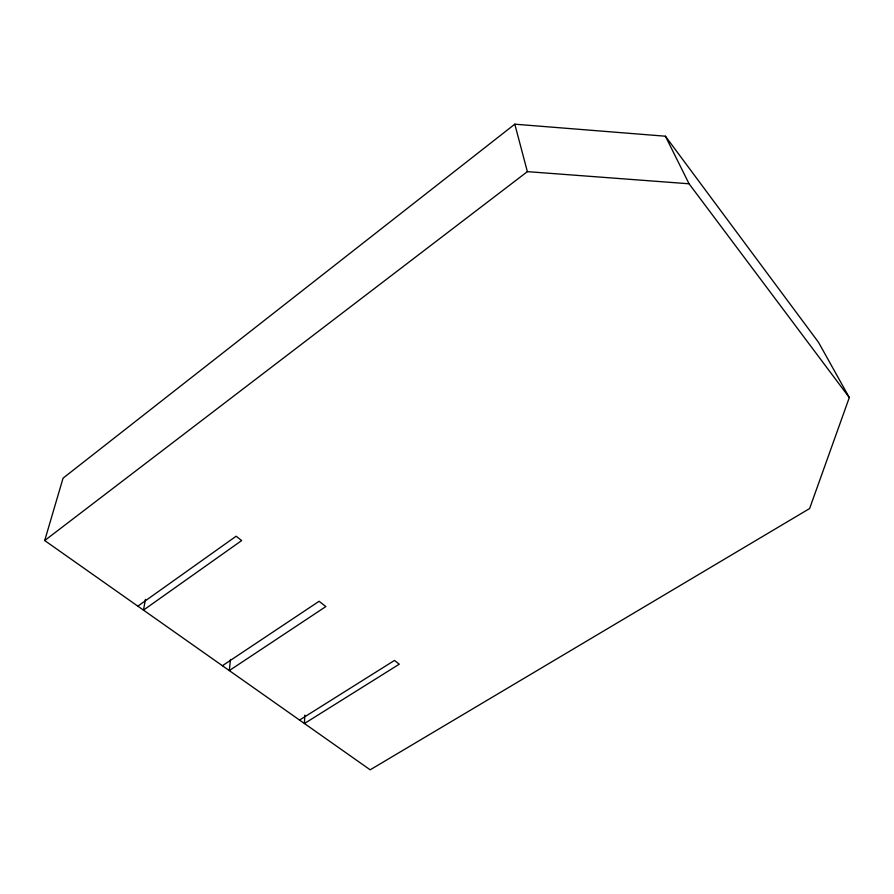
<?xml version="1.0" encoding="UTF-8"?>
<svg xmlns="http://www.w3.org/2000/svg" width="894" height="894" viewBox="0 0 894 894"><rect width="100%" height="100%" fill="white"/><g stroke="black" fill="none" stroke-linecap="round" stroke-linejoin="round"><path stroke-width="1.34" d="M304.765 715.166L304.452 723.514L399.283 664.186L394.489 660.431L299.546 720.061M230.451 659.47L229.3 670.578L325.841 606.579L319.091 601.282L222.405 665.728M145.476 599.338L143.465 610.121L241.671 540.557L236.139 536.221L137.844 606.154M44.7 540.546L63.061 478.156L514.799 124.188L665.415 136.212L818.535 342.368L849.3 397.551L809.618 508.541L370.172 769.812L44.7 540.546L527.371 171.637L689.073 183.784L849.3 397.551M665.415 136.212L689.073 183.784M514.799 124.188L527.371 171.637"/></g></svg>
